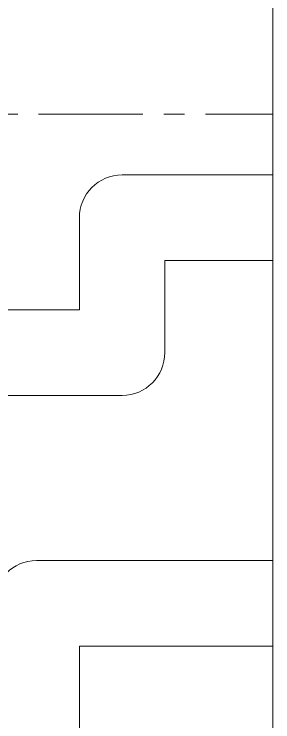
# Model space of a CAD drawing. Header units: millimetres. Extents: x 1815 to 2350, y 526 to 985.
# Drawn here: x 2143.7 to 2174, y 697.6 to 780.2 of the extents above; entities that cross this region are included whole.
import ezdxf

# ---------------------------------------------------------------- set-up
doc = ezdxf.new("R2010")
doc.units = ezdxf.units.MM
doc.header["$LTSCALE"] = 16.334999
doc.linetypes.add('CENTER', pattern=[0.6, 0.375, -0.075, 0.075, -0.075])
doc.layers.get('0').update_dxf_attribs({"lineweight": 18})

msp = doc.modelspace()

# ---------------------------------------------------------------- linework, layer by layer
at = {"color": 7, "linetype": 'Continuous'}
for p, q in [((2173.998, 626.071), (2173.998, 911.071)), ((2173.998, 761.467), (2156.367, 761.467)), ((2151.367, 756.467), (2151.367, 745.737)), ((2173.998, 751.467), (2161.367, 751.467)), ((2161.367, 740.737), (2161.367, 751.467)), ((2140.995, 745.737), (2151.367, 745.737)), ((2138.566, 735.737), (2156.367, 735.737)), ((2173.998, 716.467), (2146.367, 716.467)), ((2173.998, 706.467), (2151.367, 706.467)), ((2151.367, 695.737), (2151.367, 706.467))]:
    msp.add_line(p, q, dxfattribs=at)
at = {"color": 1, "linetype": 'CENTER', "ltscale": 1.990327}
msp.add_line((1853.998, 768.571), (2173.998, 768.571), dxfattribs=at)
at = {"color": 7, "linetype": 'Continuous'}
for centre, start, end in [((2156.367, 756.467), 90, 180), ((2156.367, 740.737), 270, 360), ((2146.367, 711.467), 90, 180)]:
    msp.add_arc(centre, 5, start, end, dxfattribs=at)

doc.saveas('drawing.dxf')
